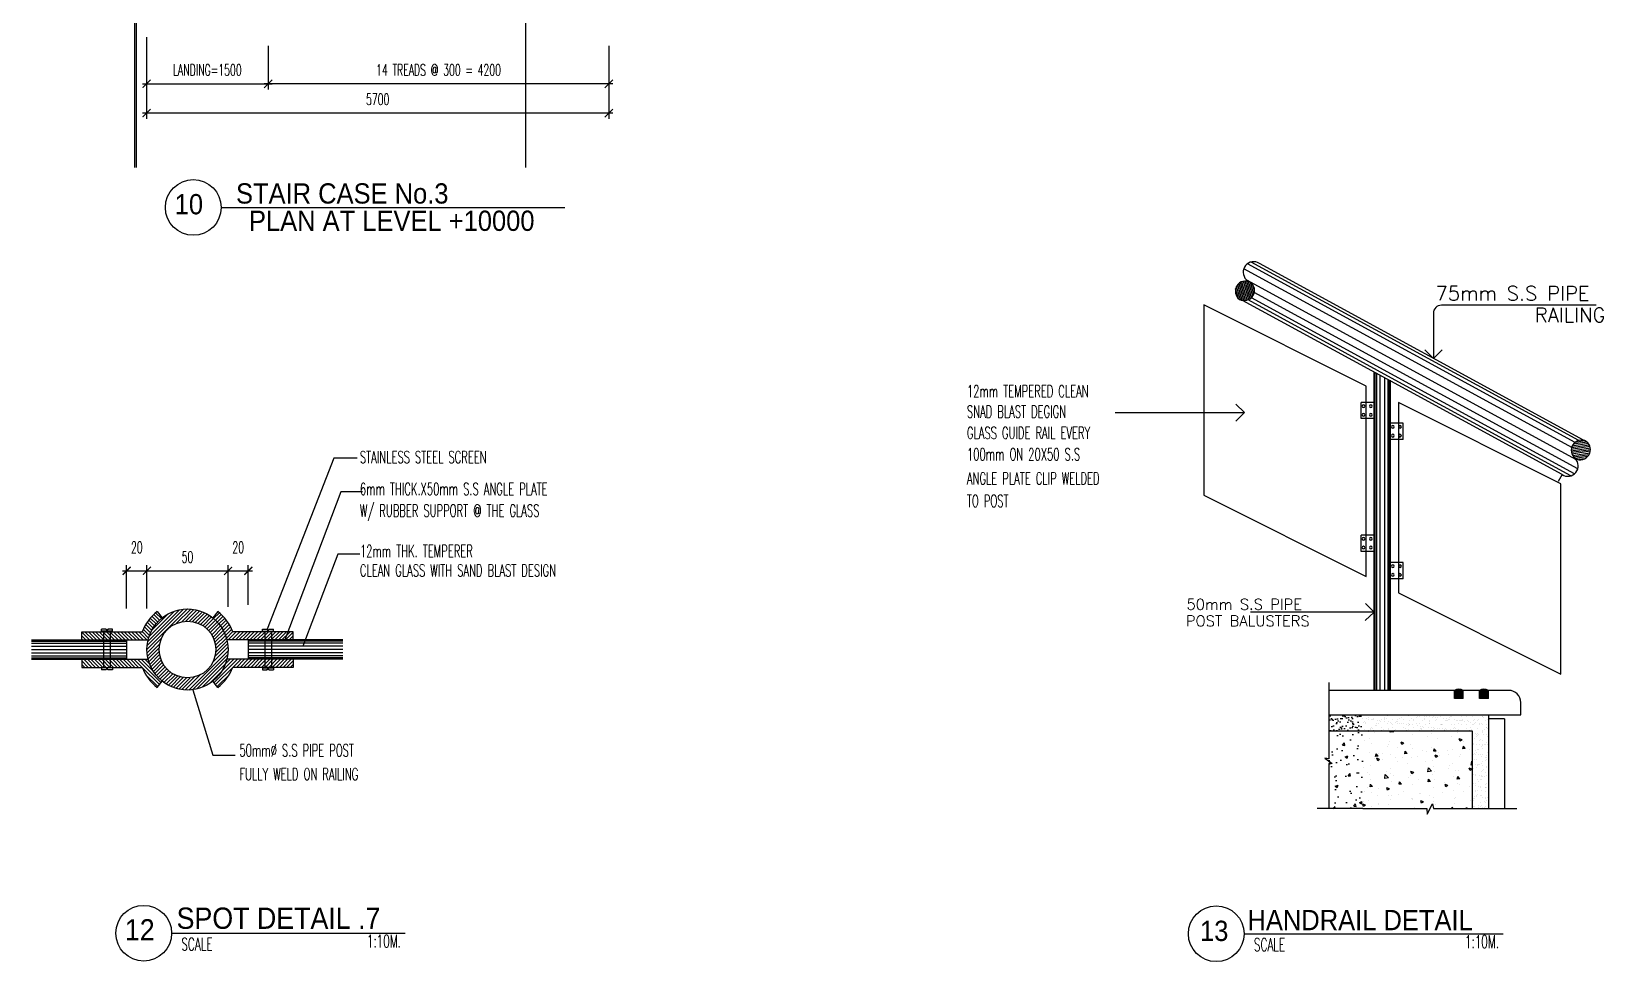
# Model space of a CAD drawing. Extents: x 418021.3 to 418070.1, y 43443.2 to 43479.4.
# Drawn here: x 418048 to 418067.38, y 43443.23 to 43454.71 of the extents above; entities that cross this region are included whole.
import ezdxf
from ezdxf.enums import TextEntityAlignment as Align

# ---------------------------------------------------------------- set-up
doc = ezdxf.new("R2010")
doc.units = 0
doc.header["$MEASUREMENT"] = 0
doc.header["$PDMODE"] = 3
doc.header["$PDSIZE"] = 0.1
doc.linetypes.add('CENTERX2', pattern=[4, 2.5, -0.5, 0.5, -0.5])
doc.layers.get('0').update_dxf_attribs({"linetype": 'CONTINUOUS'})
doc.layers.get('DEFPOINTS').update_dxf_attribs({"linetype": 'CONTINUOUS'})
for name, color, linetype in [('AXES', 11, 'CENTERX2'), ('Axisname', 6, 'CONTINUOUS'), ('DIM', 4, 'CONTINUOUS'), ('DIM-OUT', 4, 'CONTINUOUS'), ('GLASS', 4, 'CONTINUOUS'), ('HAND', 2, 'CONTINUOUS'), ('Hatch', 11, 'CONTINUOUS'), ('IND-ES-TXT', 4, 'CONTINUOUS'), ('POST', 2, 'CONTINUOUS'), ('RC', 3, 'CONTINUOUS'), ('ST-NO', 7, 'CONTINUOUS'), ('STAIR', 2, 'CONTINUOUS'), ('Step', 3, 'CONTINUOUS'), ('STEPS', 7, 'CONTINUOUS'), ('TEXT', 4, 'CONTINUOUS'), ('TXT', 2, 'CONTINUOUS'), ('TXT1', 2, 'CONTINUOUS'), ('TXT2', 6, 'CONTINUOUS'), ('WALL', 6, 'CONTINUOUS')]:
    doc.layers.add(name, color=color, linetype=linetype)
doc.styles.add('ROMANS', font='ROMANS.shx', dxfattribs={"width": 0.6})
doc.styles.add('TTXT', font='swisse.ttf', dxfattribs={"width": 0.6})
doc.dimstyles.new('STANDARD in', dxfattribs={"dimtxt": 0.14, "dimasz": 0.1, "dimexe": 0.07, "dimexo": 0.05, "dimgap": 0.1, "dimtad": 1, "dimdec": 0, "dimlfac": 1000, "dimzin": 0, "dimdsep": 46, "dimtxsty": 'ROMANS', "dimblk": 'ARCHTICK', "dimcen": 0.05, "dimdle": 0.05, "dimclrd": 4, "dimclre": 4, "dimclrt": 2, "dimadec": 0, "dimazin": 0, "dimtfac": 1, "dimtdec": 0, "dimtmove": 2, "dimatfit": 3, "dimfxl": 0, "dimtolj": 1, "dimtzin": 0, "dimarcsym": 0})
pattern_1 = [(45, (418033.015786, 43265.304195), (-0.022097087, 0.022097087), [])]

# ---------------------------------------------------------------- blocks, each defined once
blk = doc.blocks.new('_ARCHTICK')
at = {"color": 0, "linetype": 'ByBlock', "const_width": 0.15}
blk.add_lwpolyline([(-0.5, -0.5), (0.5, 0.5)], dxfattribs=at)
blk = doc.blocks.new('*D85')
at = {"layer": 'DEFPOINTS', "color": 0}
for p in [(418049.422, 43448.054), (418049.172, 43447.54), (418049.422, 43447.54)]:
    blk.add_point(p, dxfattribs=at)
at = {"layer": 'DIM-OUT', "color": 4, "lineweight": -2}
for p, q in [((418049.172, 43447.59), (418049.172, 43448.124)), ((418049.422, 43447.59), (418049.422, 43448.124)), ((418049.122, 43448.054), (418049.472, 43448.054))]:
    blk.add_line(p, q, dxfattribs=at)
at = {"layer": 'DIM-OUT', "color": 4, "lineweight": -2, "xscale": 0.1, "yscale": 0.1, "zscale": 0.1, "rotation": 180}
blk.add_blockref('_ARCHTICK', (418049.172, 43448.054), dxfattribs=at)
at = {"layer": 'DIM-OUT', "color": 4, "lineweight": -2, "xscale": 0.1, "yscale": 0.1, "zscale": 0.1}
blk.add_blockref('_ARCHTICK', (418049.422, 43448.054), dxfattribs=at)
at = {"layer": 'DIM-OUT', "color": 2, "insert": (418049.297, 43448.344), "char_height": 0.14, "attachment_point": 5, "style": 'ROMANS'}
blk.add_mtext('\\A1;20', dxfattribs=at)
blk = doc.blocks.new('*D86')
at = {"layer": 'DEFPOINTS', "color": 0}
for p in [(418050.422, 43448.054), (418049.422, 43447.558), (418050.422, 43447.558)]:
    blk.add_point(p, dxfattribs=at)
at = {"layer": 'DIM-OUT', "color": 4, "lineweight": -2}
for p, q in [((418049.422, 43447.608), (418049.422, 43448.124)), ((418050.422, 43447.608), (418050.422, 43448.124)), ((418049.372, 43448.054), (418050.472, 43448.054))]:
    blk.add_line(p, q, dxfattribs=at)
at = {"layer": 'DIM-OUT', "color": 4, "lineweight": -2, "xscale": 0.1, "yscale": 0.1, "zscale": 0.1, "rotation": 180}
blk.add_blockref('_ARCHTICK', (418049.422, 43448.054), dxfattribs=at)
at = {"layer": 'DIM-OUT', "color": 4, "lineweight": -2, "xscale": 0.1, "yscale": 0.1, "zscale": 0.1}
blk.add_blockref('_ARCHTICK', (418050.422, 43448.054), dxfattribs=at)
at = {"layer": 'DIM-OUT', "color": 2, "insert": (418049.922, 43448.224), "char_height": 0.14, "attachment_point": 5, "style": 'ROMANS'}
blk.add_mtext('\\A1;50', dxfattribs=at)
blk = doc.blocks.new('*D87')
at = {"layer": 'DEFPOINTS', "color": 0}
for p in [(418050.672, 43448.054), (418050.422, 43447.583), (418050.672, 43447.583)]:
    blk.add_point(p, dxfattribs=at)
at = {"layer": 'DIM-OUT', "color": 4, "lineweight": -2}
for p, q in [((418050.422, 43447.633), (418050.422, 43448.124)), ((418050.672, 43447.633), (418050.672, 43448.124)), ((418050.372, 43448.054), (418050.722, 43448.054))]:
    blk.add_line(p, q, dxfattribs=at)
at = {"layer": 'DIM-OUT', "color": 4, "lineweight": -2, "xscale": 0.1, "yscale": 0.1, "zscale": 0.1, "rotation": 180}
blk.add_blockref('_ARCHTICK', (418050.422, 43448.054), dxfattribs=at)
at = {"layer": 'DIM-OUT', "color": 4, "lineweight": -2, "xscale": 0.1, "yscale": 0.1, "zscale": 0.1}
blk.add_blockref('_ARCHTICK', (418050.672, 43448.054), dxfattribs=at)
at = {"layer": 'DIM-OUT', "color": 2, "insert": (418050.547, 43448.344), "char_height": 0.14, "attachment_point": 5, "style": 'ROMANS'}
blk.add_mtext('\\A1;20', dxfattribs=at)
blk = doc.blocks.new('*D154')
at = {"layer": 'DEFPOINTS', "color": 0}
for p in [(418050.917, 43454.581), (418055.117, 43454.581), (418050.917, 43454.064)]:
    blk.add_point(p, dxfattribs=at)
at = {"layer": 'DIM-OUT', "color": 4, "lineweight": -2}
for p, q in [((418050.917, 43454.531), (418050.917, 43453.994)), ((418055.117, 43454.531), (418055.117, 43453.994)), ((418055.167, 43454.064), (418050.867, 43454.064))]:
    blk.add_line(p, q, dxfattribs=at)
at = {"layer": 'DIM-OUT', "color": 4, "lineweight": -2, "xscale": 0.1, "yscale": 0.1, "zscale": 0.1, "rotation": 180}
blk.add_blockref('_ARCHTICK', (418050.917, 43454.064), dxfattribs=at)
at = {"layer": 'DIM-OUT', "color": 4, "lineweight": -2, "xscale": 0.1, "yscale": 0.1, "zscale": 0.1}
blk.add_blockref('_ARCHTICK', (418055.117, 43454.064), dxfattribs=at)
at = {"layer": 'DIM-OUT', "color": 2, "insert": (418053.017, 43454.234), "char_height": 0.14, "attachment_point": 5, "style": 'ROMANS'}
blk.add_mtext('\\A1;14 TREADS @ 300 = 4200', dxfattribs=at)
blk = doc.blocks.new('*D153')
at = {"layer": 'DEFPOINTS', "color": 0}
for p in [(418049.417, 43454.687), (418050.917, 43454.453), (418050.917, 43454.064)]:
    blk.add_point(p, dxfattribs=at)
at = {"layer": 'DIM-OUT', "color": 4, "lineweight": -2}
for p, q in [((418049.417, 43454.637), (418049.417, 43453.994)), ((418050.917, 43454.403), (418050.917, 43453.994)), ((418049.367, 43454.064), (418050.967, 43454.064))]:
    blk.add_line(p, q, dxfattribs=at)
at = {"layer": 'DIM-OUT', "color": 4, "lineweight": -2, "xscale": 0.1, "yscale": 0.1, "zscale": 0.1, "rotation": 180}
blk.add_blockref('_ARCHTICK', (418049.417, 43454.064), dxfattribs=at)
at = {"layer": 'DIM-OUT', "color": 4, "lineweight": -2, "xscale": 0.1, "yscale": 0.1, "zscale": 0.1}
blk.add_blockref('_ARCHTICK', (418050.917, 43454.064), dxfattribs=at)
at = {"layer": 'DIM-OUT', "color": 2, "insert": (418050.167, 43454.234), "char_height": 0.14, "attachment_point": 5, "style": 'ROMANS'}
blk.add_mtext('\\A1;LANDING=1500', dxfattribs=at)
blk = doc.blocks.new('*D152')
at = {"layer": 'DEFPOINTS', "color": 0}
for p in [(418049.417, 43454.507), (418055.117, 43454.507), (418049.417, 43453.702)]:
    blk.add_point(p, dxfattribs=at)
at = {"layer": 'DIM-OUT', "color": 4, "lineweight": -2}
for p, q in [((418049.417, 43454.457), (418049.417, 43453.632)), ((418055.117, 43454.457), (418055.117, 43453.632)), ((418055.167, 43453.702), (418049.367, 43453.702))]:
    blk.add_line(p, q, dxfattribs=at)
at = {"layer": 'DIM-OUT', "color": 4, "lineweight": -2, "xscale": 0.1, "yscale": 0.1, "zscale": 0.1, "rotation": 180}
blk.add_blockref('_ARCHTICK', (418049.417, 43453.702), dxfattribs=at)
at = {"layer": 'DIM-OUT', "color": 4, "lineweight": -2, "xscale": 0.1, "yscale": 0.1, "zscale": 0.1}
blk.add_blockref('_ARCHTICK', (418055.117, 43453.702), dxfattribs=at)
at = {"layer": 'DIM-OUT', "color": 2, "insert": (418052.267, 43453.872), "char_height": 0.14, "attachment_point": 5, "style": 'ROMANS'}
blk.add_mtext('\\A1;5700', dxfattribs=at)
blk = doc.blocks.new('*X177')
at = {"layer": 'DIM', "color": 0}
for p, q in [((159.313, 381.959), (159.37, 382.016)), ((159.313, 381.941), (159.387, 382.015)), ((159.313, 381.977), (159.351, 382.015)), ((159.313, 381.923), (159.401, 382.011)), ((159.313, 381.994), (159.328, 382.009)), ((159.313, 381.906), (159.414, 382.007)), ((159.327, 381.902), (159.423, 381.998)), ((159.345, 381.902), (159.423, 381.98)), ((159.363, 381.902), (159.423, 381.963)), ((159.38, 381.902), (159.423, 381.945)), ((159.398, 381.902), (159.423, 381.927)), ((159.416, 381.902), (159.423, 381.91))]:
    blk.add_line(p, q, dxfattribs=at)
blk = doc.blocks.new('*X176')
at = {"layer": 'DIM', "color": 0}
for p, q in [((159.067, 381.672), (159.067, 381.672)), ((159.07, 381.686), (159.07, 381.686)), ((159.079, 381.678), (159.079, 381.678)), ((159.202, 381.677), (159.202, 381.677)), ((159.273, 381.682), (159.273, 381.682)), ((159.333, 381.679), (159.333, 381.679)), ((159.461, 381.678), (159.461, 381.678)), ((159.473, 381.68), (159.473, 381.68)), ((159.482, 381.672), (159.482, 381.672)), ((159.596, 381.683), (159.596, 381.683)), ((159.63, 381.665), (159.63, 381.665)), ((159.656, 381.668), (159.656, 381.668)), ((159.676, 381.676), (159.676, 381.676)), ((159.696, 381.673), (159.696, 381.673)), ((159.727, 381.685), (159.727, 381.685)), ((159.764, 381.682), (159.764, 381.682)), ((159.79, 381.686), (159.79, 381.686)), ((159.831, 381.691), (159.831, 381.691)), ((159.855, 381.684), (159.855, 381.684)), ((159.876, 381.674), (159.876, 381.674)), ((159.885, 381.666), (159.885, 381.666)), ((159.899, 381.7), (159.899, 381.7)), ((159.99, 381.689), (159.99, 381.689)), ((160.079, 381.67), (160.079, 381.67)), ((160.121, 381.691), (160.121, 381.691)), ((160.248, 381.69), (160.248, 381.69)), ((160.279, 381.668), (160.279, 381.668)), ((160.384, 381.695), (160.384, 381.695)), ((160.482, 381.664), (160.482, 381.664)), ((160.514, 381.697), (160.514, 381.697)), ((159.007, 381.626), (159.007, 381.626)), ((159.01, 381.53), (159.01, 381.53)), ((159.015, 381.648), (159.015, 381.648)), ((159.022, 381.549), (159.022, 381.549)), ((159.023, 381.585), (159.023, 381.585)), ((159.031, 381.54), (159.031, 381.54)), ((159.036, 381.635), (159.036, 381.635)), ((159.055, 381.523), (159.055, 381.523)), ((159.07, 381.576), (159.07, 381.576)), ((159.073, 381.48), (159.073, 381.48)), ((159.075, 381.5), (159.075, 381.5)), ((159.076, 381.51), (159.076, 381.51)), ((159.091, 381.594), (159.091, 381.594)), ((159.112, 381.586), (159.112, 381.586)), ((159.117, 381.597), (159.117, 381.597)), ((159.122, 381.638), (159.122, 381.638)), ((159.137, 381.47), (159.137, 381.47)), ((159.138, 381.628), (159.138, 381.628)), ((159.141, 381.531), (159.141, 381.531)), ((159.158, 381.603), (159.158, 381.603)), ((159.163, 381.474), (159.163, 381.474)), ((159.171, 381.649), (159.171, 381.649)), ((159.172, 381.593), (159.172, 381.593)), ((159.181, 381.584), (159.181, 381.584)), ((159.192, 381.635), (159.192, 381.635)), ((159.205, 381.581), (159.205, 381.581)), ((159.211, 381.523), (159.211, 381.523)), ((159.225, 381.544), (159.225, 381.544)), ((159.226, 381.612), (159.226, 381.612)), ((159.232, 381.51), (159.232, 381.51)), ((159.252, 381.615), (159.252, 381.615)), ((159.265, 381.627), (159.265, 381.627)), ((159.268, 381.587), (159.268, 381.587)), ((159.269, 381.531), (159.269, 381.531)), ((159.292, 381.62), (159.292, 381.62)), ((159.323, 381.636), (159.323, 381.636)), ((159.326, 381.649), (159.326, 381.649)), ((159.332, 381.628), (159.332, 381.628)), ((159.336, 381.582), (159.336, 381.582)), ((159.347, 381.635), (159.347, 381.635)), ((159.36, 381.629), (159.36, 381.629)), ((159.367, 381.524), (159.367, 381.524)), ((159.375, 381.588), (159.375, 381.588)), ((159.386, 381.633), (159.386, 381.633)), ((159.388, 381.51), (159.388, 381.51)), ((159.401, 381.632), (159.401, 381.632)), ((159.404, 381.536), (159.404, 381.536)), ((159.407, 381.506), (159.407, 381.506)), ((159.423, 381.587), (159.423, 381.587)), ((159.425, 381.542), (159.425, 381.542)), ((159.427, 381.638), (159.427, 381.638)), ((159.433, 381.509), (159.433, 381.509)), ((159.434, 381.534), (159.434, 381.534)), ((159.464, 381.582), (159.464, 381.582)), ((159.473, 381.515), (159.473, 381.515)), ((159.482, 381.649), (159.482, 381.649)), ((159.495, 381.647), (159.495, 381.647)), ((159.503, 381.636), (159.503, 381.636)), ((159.521, 381.65), (159.521, 381.65)), ((159.522, 381.524), (159.522, 381.524)), ((159.526, 381.632), (159.526, 381.632)), ((159.531, 381.634), (159.531, 381.634)), ((159.535, 381.537), (159.535, 381.537)), ((159.541, 381.524), (159.541, 381.524)), ((159.543, 381.51), (159.543, 381.51)), ((159.562, 381.656), (159.562, 381.656)), ((159.567, 381.527), (159.567, 381.527)), ((159.575, 381.586), (159.575, 381.586)), ((159.579, 381.587), (159.579, 381.587)), ((159.585, 381.578), (159.585, 381.578)), ((159.599, 381.587), (159.599, 381.587)), ((159.608, 381.532), (159.608, 381.532)), ((159.628, 381.538), (159.628, 381.538)), ((159.638, 381.649), (159.638, 381.649)), ((159.659, 381.636), (159.659, 381.636)), ((159.659, 381.633), (159.659, 381.633)), ((159.662, 381.537), (159.662, 381.537)), ((159.676, 381.541), (159.676, 381.541)), ((159.678, 381.524), (159.678, 381.524)), ((159.699, 381.511), (159.699, 381.511)), ((159.702, 381.545), (159.702, 381.545)), ((159.726, 381.63), (159.726, 381.63)), ((159.73, 381.588), (159.73, 381.588)), ((159.735, 381.622), (159.735, 381.622)), ((159.735, 381.588), (159.735, 381.588)), ((159.742, 381.55), (159.742, 381.55)), ((159.778, 381.582), (159.778, 381.582)), ((159.793, 381.65), (159.793, 381.65)), ((159.794, 381.638), (159.794, 381.638)), ((159.798, 381.541), (159.798, 381.541)), ((159.81, 381.559), (159.81, 381.559)), ((159.814, 381.636), (159.814, 381.636)), ((159.828, 381.536), (159.828, 381.536)), ((159.834, 381.524), (159.834, 381.524)), ((159.836, 381.562), (159.836, 381.562)), ((159.837, 381.528), (159.837, 381.528)), ((159.855, 381.511), (159.855, 381.511)), ((159.858, 381.588), (159.858, 381.588)), ((159.877, 381.568), (159.877, 381.568)), ((159.89, 381.588), (159.89, 381.588)), ((159.925, 381.64), (159.925, 381.64)), ((159.928, 381.543), (159.928, 381.543)), ((159.929, 381.626), (159.929, 381.626)), ((159.945, 381.577), (159.945, 381.577)), ((159.949, 381.65), (159.949, 381.65)), ((159.97, 381.636), (159.97, 381.636)), ((159.971, 381.58), (159.971, 381.58)), ((159.978, 381.58), (159.978, 381.58)), ((159.988, 381.572), (159.988, 381.572)), ((159.989, 381.525), (159.989, 381.525)), ((159.993, 381.593), (159.993, 381.593)), ((160.011, 381.511), (160.011, 381.511)), ((160.012, 381.586), (160.012, 381.586)), ((160.031, 381.532), (160.031, 381.532)), ((160.046, 381.588), (160.046, 381.588)), ((160.053, 381.639), (160.053, 381.639)), ((160.056, 381.543), (160.056, 381.543)), ((160.079, 381.594), (160.079, 381.594)), ((160.105, 381.65), (160.105, 381.65)), ((160.105, 381.598), (160.105, 381.598)), ((160.124, 381.594), (160.124, 381.594)), ((160.126, 381.637), (160.126, 381.637)), ((160.129, 381.624), (160.129, 381.624)), ((160.138, 381.616), (160.138, 381.616)), ((160.145, 381.525), (160.145, 381.525)), ((160.146, 381.603), (160.146, 381.603)), ((160.166, 381.512), (160.166, 381.512)), ((160.181, 381.576), (160.181, 381.576)), ((160.188, 381.644), (160.188, 381.644)), ((160.191, 381.547), (160.191, 381.547)), ((160.202, 381.588), (160.202, 381.588)), ((160.214, 381.612), (160.214, 381.612)), ((160.231, 381.53), (160.231, 381.53)), ((160.24, 381.616), (160.24, 381.616)), ((160.24, 381.522), (160.24, 381.522)), ((160.252, 381.594), (160.252, 381.594)), ((160.26, 381.65), (160.26, 381.65)), ((160.281, 381.621), (160.281, 381.621)), ((160.282, 381.637), (160.282, 381.637)), ((160.288, 381.66), (160.288, 381.66)), ((160.301, 381.525), (160.301, 381.525)), ((160.319, 381.645), (160.319, 381.645)), ((160.322, 381.549), (160.322, 381.549)), ((160.322, 381.512), (160.322, 381.512)), ((160.332, 381.62), (160.332, 381.62)), ((160.349, 381.63), (160.349, 381.63)), ((160.357, 381.589), (160.357, 381.589)), ((160.375, 381.633), (160.375, 381.633)), ((160.382, 381.574), (160.382, 381.574)), ((160.387, 381.599), (160.387, 381.599)), ((160.391, 381.566), (160.391, 381.566)), ((160.395, 381.507), (160.395, 381.507)), ((160.415, 381.639), (160.415, 381.639)), ((160.416, 381.651), (160.416, 381.651)), ((160.421, 381.51), (160.421, 381.51)), ((160.434, 381.526), (160.434, 381.526)), ((160.437, 381.637), (160.437, 381.637)), ((160.447, 381.645), (160.447, 381.645)), ((160.45, 381.548), (160.45, 381.548)), ((160.457, 381.526), (160.457, 381.526)), ((160.461, 381.515), (160.461, 381.515)), ((160.478, 381.512), (160.478, 381.512)), ((160.483, 381.648), (160.483, 381.648)), ((160.509, 381.651), (160.509, 381.651)), ((160.513, 381.589), (160.513, 381.589)), ((160.518, 381.6), (160.518, 381.6)), ((160.521, 381.504), (160.521, 381.504)), ((160.529, 381.524), (160.529, 381.524)), ((160.532, 381.618), (160.532, 381.618)), ((160.541, 381.61), (160.541, 381.61)), ((160.55, 381.656), (160.55, 381.656)), ((159.013, 381.433), (159.013, 381.433)), ((159.016, 381.337), (159.016, 381.337)), ((159.027, 381.363), (159.027, 381.363)), ((159.029, 381.456), (159.029, 381.456)), ((159.037, 381.336), (159.037, 381.336)), ((159.049, 381.329), (159.049, 381.329)), ((159.069, 381.461), (159.069, 381.461)), ((159.075, 381.333), (159.075, 381.333)), ((159.076, 381.383), (159.076, 381.383)), ((159.077, 381.317), (159.077, 381.317)), ((159.08, 381.287), (159.08, 381.287)), ((159.086, 381.308), (159.086, 381.308)), ((159.096, 381.398), (159.096, 381.398)), ((159.116, 381.338), (159.116, 381.338)), ((159.117, 381.384), (159.117, 381.384)), ((159.124, 381.455), (159.124, 381.455)), ((159.134, 381.446), (159.134, 381.446)), ((159.144, 381.435), (159.144, 381.435)), ((159.147, 381.339), (159.147, 381.339)), ((159.152, 381.461), (159.152, 381.461)), ((159.177, 381.406), (159.177, 381.406)), ((159.183, 381.347), (159.183, 381.347)), ((159.193, 381.336), (159.193, 381.336)), ((159.019, 381.241), (159.019, 381.241)), ((159.021, 381.147), (159.021, 381.147)), ((159.022, 381.144), (159.022, 381.144)), ((159.027, 381.197), (159.027, 381.197)), ((159.029, 381.179), (159.029, 381.179)), ((159.038, 381.171), (159.038, 381.171)), ((159.042, 381.134), (159.042, 381.134)), ((159.077, 381.211), (159.077, 381.211)), ((159.081, 381.131), (159.081, 381.131)), ((159.083, 381.191), (159.083, 381.191)), ((159.086, 381.094), (159.086, 381.094)), ((159.095, 381.206), (159.095, 381.206)), ((159.118, 381.085), (159.118, 381.085)), ((159.121, 381.209), (159.121, 381.209)), ((159.129, 381.269), (159.129, 381.269)), ((159.131, 381.085), (159.131, 381.085)), ((159.136, 381.273), (159.136, 381.273)), ((159.141, 381.083), (159.141, 381.083)), ((159.15, 381.242), (159.15, 381.242)), ((159.153, 381.146), (159.153, 381.146)), ((159.157, 381.259), (159.157, 381.259)), ((159.162, 381.215), (159.162, 381.215)), ((159.167, 381.086), (159.167, 381.086)), ((159.176, 381.147), (159.176, 381.147)), ((159.179, 381.223), (159.179, 381.223)), ((159.188, 381.215), (159.188, 381.215)), ((159.197, 381.134), (159.197, 381.134)), ((159.006, 381.065), (159.006, 381.065)), ((159.026, 381.048), (159.026, 381.048)), ((159.029, 380.952), (159.029, 380.952)), ((159.032, 381.068), (159.032, 381.068)), ((159.034, 380.993), (159.034, 380.993)), ((159.053, 380.941), (159.053, 380.941)), ((159.061, 381.022), (159.061, 381.022)), ((159.073, 381.074), (159.073, 381.074)), ((159.079, 380.945), (159.079, 380.945)), ((159.082, 381.008), (159.082, 381.008)), ((159.083, 380.947), (159.083, 380.947)), ((159.089, 380.998), (159.089, 380.998)), ((159.092, 380.902), (159.092, 380.902)), ((159.093, 380.939), (159.093, 380.939)), ((159.101, 380.897), (159.101, 380.897)), ((159.119, 380.95), (159.119, 380.95)), ((159.136, 380.899), (159.136, 380.899)), ((159.14, 381.077), (159.14, 381.077)), ((159.156, 381.05), (159.156, 381.05)), ((159.158, 380.96), (159.158, 380.96)), ((159.16, 380.953), (159.16, 380.953)), ((159.184, 381.037), (159.184, 381.037)), ((159.187, 380.959), (159.187, 380.959)), ((159.007, 380.758), (159.007, 380.758)), ((159.031, 380.809), (159.031, 380.809)), ((159.032, 380.855), (159.032, 380.855)), ((159.035, 380.759), (159.035, 380.759)), ((159.036, 380.81), (159.036, 380.81)), ((159.043, 380.835), (159.043, 380.835)), ((159.045, 380.801), (159.045, 380.801)), ((159.083, 380.709), (159.083, 380.709)), ((159.088, 380.761), (159.088, 380.761)), ((159.095, 380.805), (159.095, 380.805)), ((159.098, 380.709), (159.098, 380.709)), ((159.099, 380.818), (159.099, 380.818)), ((159.122, 380.883), (159.122, 380.883)), ((159.125, 380.821), (159.125, 380.821)), ((159.138, 380.716), (159.138, 380.716)), ((159.142, 380.772), (159.142, 380.772)), ((159.145, 380.695), (159.145, 380.695)), ((159.147, 380.707), (159.147, 380.707)), ((159.163, 380.857), (159.163, 380.857)), ((159.163, 380.758), (159.163, 380.758)), ((159.165, 380.827), (159.165, 380.827)), ((159.166, 380.761), (159.166, 380.761)), ((159.171, 380.698), (159.171, 380.698)), ((159.186, 380.854), (159.186, 380.854)), ((159.195, 380.845), (159.195, 380.845)), ((159.198, 380.835), (159.198, 380.835)), ((159.01, 380.677), (159.01, 380.677)), ((159.026, 380.646), (159.026, 380.646)), ((159.036, 380.68), (159.036, 380.68)), ((159.038, 380.663), (159.038, 380.663)), ((159.04, 380.624), (159.04, 380.624)), ((159.041, 380.566), (159.041, 380.566)), ((159.048, 380.633), (159.048, 380.633)), ((159.056, 380.554), (159.056, 380.554)), ((159.077, 380.686), (159.077, 380.686)), ((159.082, 380.557), (159.082, 380.557)), ((159.09, 380.578), (159.09, 380.578)), ((159.099, 380.57), (159.099, 380.57)), ((159.102, 380.613), (159.102, 380.613)), ((159.123, 380.584), (159.123, 380.584)), ((159.123, 380.562), (159.123, 380.562)), ((159.169, 380.664), (159.169, 380.664)), ((159.172, 380.568), (159.172, 380.568)), ((159.182, 380.646), (159.182, 380.646)), ((159.191, 380.667), (159.191, 380.667)), ((159.191, 380.571), (159.191, 380.571))]:
    blk.add_line(p, q, dxfattribs=at)
blk = doc.blocks.new('*X175')
at = {"layer": 'DIM', "color": 0}
for p, q in [((159.382, 381.482), (159.382, 381.482)), ((159.708, 381.469), (159.708, 381.469)), ((160.136, 381.496), (160.136, 381.496)), ((160.171, 381.492), (160.181, 381.502)), ((160.171, 381.492), (160.215, 381.485)), ((160.215, 381.485), (160.213, 381.502)), ((160.259, 381.497), (160.259, 381.497)), ((160.403, 381.485), (160.403, 381.485)), ((160.481, 381.502), (160.49, 381.496)), ((160.49, 381.496), (160.492, 381.502)), ((159.238, 381.274), (159.238, 381.274)), ((159.288, 381.285), (159.312, 381.314)), ((159.288, 381.285), (159.318, 381.282)), ((159.318, 381.282), (159.312, 381.314)), ((159.313, 381.372), (159.313, 381.372)), ((159.327, 381.392), (159.362, 381.405)), ((159.327, 381.392), (159.351, 381.375)), ((159.351, 381.375), (159.362, 381.405)), ((159.455, 381.437), (159.455, 381.437)), ((159.629, 381.414), (159.629, 381.414)), ((159.647, 381.254), (159.671, 381.282)), ((159.676, 381.251), (159.671, 381.282)), ((159.702, 381.302), (159.702, 381.302)), ((159.754, 381.43), (159.754, 381.43)), ((159.944, 381.455), (159.944, 381.455)), ((159.945, 381.284), (159.945, 381.284)), ((159.962, 381.34), (159.962, 381.34)), ((160.045, 381.352), (160.08, 381.365)), ((160.045, 381.352), (160.07, 381.335)), ((160.07, 381.335), (160.08, 381.365)), ((160.128, 381.3), (160.128, 381.3)), ((160.218, 381.375), (160.218, 381.375)), ((160.236, 381.334), (160.236, 381.334)), ((160.253, 381.316), (160.253, 381.316)), ((160.442, 381.341), (160.442, 381.341)), ((160.471, 381.407), (160.471, 381.407)), ((160.528, 381.384), (160.528, 381.384)), ((159.203, 381.122), (159.209, 381.128)), ((159.203, 381.083), (159.215, 381.081)), ((159.214, 381.081), (159.209, 381.128)), ((159.343, 381.207), (159.343, 381.207)), ((159.362, 381.183), (159.362, 381.183)), ((159.443, 381.104), (159.443, 381.104)), ((159.449, 381.27), (159.449, 381.27)), ((159.498, 381.217), (159.498, 381.217)), ((159.505, 381.263), (159.505, 381.263)), ((159.61, 381.196), (159.61, 381.196)), ((159.623, 381.233), (159.623, 381.233)), ((159.625, 381.19), (159.66, 381.204)), ((159.625, 381.19), (159.65, 381.174)), ((159.647, 381.254), (159.676, 381.251)), ((159.65, 381.174), (159.66, 381.204)), ((159.653, 381.233), (159.653, 381.233)), ((159.696, 381.136), (159.696, 381.136)), ((159.771, 381.252), (159.771, 381.252)), ((159.773, 381.124), (159.773, 381.124)), ((159.812, 381.258), (159.812, 381.258)), ((159.877, 381.184), (159.877, 381.184)), ((159.956, 381.173), (159.956, 381.173)), ((159.996, 381.102), (159.996, 381.102)), ((160.005, 381.222), (160.029, 381.251)), ((160.005, 381.222), (160.035, 381.22)), ((160.035, 381.22), (160.029, 381.251)), ((160.038, 381.24), (160.038, 381.24)), ((160.065, 381.174), (160.065, 381.174)), ((160.121, 381.119), (160.121, 381.119)), ((160.144, 381.173), (160.144, 381.173)), ((160.212, 381.208), (160.212, 381.208)), ((160.305, 381.229), (160.305, 381.229)), ((160.311, 381.144), (160.311, 381.144)), ((160.344, 381.15), (160.379, 381.164)), ((160.344, 381.15), (160.368, 381.134)), ((160.356, 381.224), (160.356, 381.224)), ((160.364, 381.191), (160.388, 381.22)), ((160.364, 381.191), (160.394, 381.188)), ((160.368, 381.134), (160.379, 381.164)), ((160.394, 381.188), (160.388, 381.22)), ((160.411, 381.162), (160.411, 381.162)), ((160.465, 381.24), (160.465, 381.24)), ((159.205, 381.029), (159.24, 381.043)), ((159.205, 381.029), (159.23, 381.012)), ((159.23, 381.012), (159.24, 381.043)), ((159.357, 380.909), (159.381, 380.938)), ((159.357, 380.909), (159.387, 380.906)), ((159.366, 381.019), (159.366, 381.019)), ((159.387, 380.906), (159.381, 380.938)), ((159.405, 381.009), (159.405, 381.009)), ((159.437, 380.937), (159.437, 380.937)), ((159.481, 381.074), (159.481, 381.074)), ((159.491, 381.036), (159.491, 381.036)), ((159.672, 380.998), (159.672, 380.998)), ((159.672, 380.899), (159.672, 380.899)), ((159.681, 381.061), (159.681, 381.061)), ((159.69, 380.969), (159.69, 380.969)), ((159.704, 381.005), (159.743, 381.046)), ((159.704, 381.005), (159.748, 380.998)), ((159.716, 380.878), (159.74, 380.906)), ((159.746, 380.875), (159.74, 380.906)), ((159.748, 380.998), (159.743, 381.046)), ((159.865, 380.905), (159.865, 380.905)), ((159.923, 380.989), (159.958, 381.002)), ((159.923, 380.989), (159.948, 380.972)), ((159.939, 380.986), (159.939, 380.986)), ((159.948, 380.972), (159.958, 381.003)), ((159.949, 381.007), (159.949, 381.007)), ((159.964, 380.949), (159.964, 380.949)), ((159.99, 380.922), (159.99, 380.922)), ((160.179, 380.947), (160.179, 380.947)), ((160.206, 381.042), (160.206, 381.042)), ((160.206, 380.975), (160.206, 380.975)), ((160.237, 380.922), (160.276, 380.963)), ((160.237, 380.922), (160.282, 380.915)), ((160.255, 380.999), (160.255, 380.999)), ((160.282, 380.915), (160.276, 380.963)), ((160.453, 380.908), (160.453, 380.908)), ((160.459, 381.074), (160.459, 381.074)), ((160.473, 380.964), (160.473, 380.964)), ((160.495, 380.988), (160.495, 380.988)), ((160.547, 381.049), (160.547, 381.049)), ((159.234, 380.822), (159.234, 380.822)), ((159.308, 380.753), (159.308, 380.753)), ((159.36, 380.839), (159.36, 380.839)), ((159.381, 380.849), (159.381, 380.849)), ((159.431, 380.771), (159.431, 380.771)), ((159.503, 380.828), (159.538, 380.841)), ((159.503, 380.828), (159.528, 380.811)), ((159.528, 380.811), (159.538, 380.841)), ((159.549, 380.864), (159.549, 380.864)), ((159.575, 380.742), (159.575, 380.742)), ((159.684, 380.803), (159.684, 380.803)), ((159.716, 380.878), (159.746, 380.875)), ((159.733, 380.708), (159.733, 380.708)), ((159.842, 380.731), (159.842, 380.731)), ((159.858, 380.724), (159.858, 380.724)), ((159.943, 380.84), (159.943, 380.84)), ((160.048, 380.749), (160.048, 380.749)), ((160.075, 380.846), (160.099, 380.875)), ((160.075, 380.846), (160.104, 380.844)), ((160.104, 380.844), (160.099, 380.875)), ((160.108, 380.719), (160.108, 380.719)), ((160.194, 380.709), (160.194, 380.709)), ((160.2, 380.875), (160.2, 380.875)), ((160.222, 380.788), (160.257, 380.801)), ((160.222, 380.788), (160.247, 380.771)), ((160.235, 380.7), (160.235, 380.7)), ((160.247, 380.771), (160.257, 380.801)), ((160.364, 380.791), (160.364, 380.791)), ((160.375, 380.708), (160.375, 380.708)), ((160.433, 380.815), (160.457, 380.843)), ((160.433, 380.815), (160.463, 380.812)), ((160.447, 380.741), (160.447, 380.741)), ((160.463, 380.812), (160.457, 380.844)), ((160.489, 380.807), (160.489, 380.807)), ((160.526, 380.75), (160.526, 380.75)), ((159.228, 380.641), (159.228, 380.641)), ((159.261, 380.544), (159.275, 380.558)), ((159.277, 380.544), (159.275, 380.559)), ((159.36, 380.55), (159.36, 380.55)), ((159.413, 380.686), (159.413, 380.686)), ((159.417, 380.666), (159.417, 380.666)), ((159.425, 380.604), (159.425, 380.604)), ((159.436, 380.544), (159.451, 380.562)), ((159.454, 380.544), (159.451, 380.562)), ((159.652, 380.6), (159.652, 380.6)), ((159.678, 380.636), (159.678, 380.636)), ((159.68, 380.675), (159.68, 380.675)), ((159.727, 380.527), (159.727, 380.527)), ((159.802, 380.626), (159.837, 380.64)), ((159.802, 380.626), (159.827, 380.61)), ((159.827, 380.61), (159.837, 380.64)), ((159.916, 380.552), (159.916, 380.552)), ((159.937, 380.674), (159.937, 380.674)), ((159.943, 380.65), (159.943, 380.65)), ((159.947, 380.664), (159.947, 380.664)), ((160.214, 380.652), (160.214, 380.652)), ((160.232, 380.594), (160.232, 380.594)), ((160.355, 380.591), (160.355, 380.591)), ((160.357, 380.61), (160.357, 380.61)), ((160.44, 380.575), (160.44, 380.575)), ((160.481, 380.641), (160.481, 380.641)), ((160.52, 380.586), (160.553, 380.599)), ((160.52, 380.586), (160.545, 380.57)), ((160.545, 380.57), (160.553, 380.593)), ((160.547, 380.635), (160.547, 380.635))]:
    blk.add_line(p, q, dxfattribs=at)
blk = doc.blocks.new('*X179')
at = {"color": 0}
for p, q in [((4.576, 1.924), (4.672, 2.02)), ((4.578, 1.948), (4.646, 2.016)), ((4.579, 1.906), (4.692, 2.018)), ((4.586, 1.89), (4.709, 2.013)), ((4.594, 1.876), (4.724, 2.006)), ((4.604, 1.864), (4.737, 1.997)), ((4.616, 1.854), (4.748, 1.986)), ((4.63, 1.846), (4.758, 1.973)), ((4.646, 1.84), (4.765, 1.959)), ((4.665, 1.836), (4.77, 1.942)), ((4.687, 1.837), (4.771, 1.92)), ((4.72, 1.847), (4.762, 1.889))]:
    blk.add_line(p, q, dxfattribs=at)
blk = doc.blocks.new('*X178')
at = {"layer": 'DIM', "color": 0}
for p, q in [((159.003, 381.967), (159.052, 382.016)), ((159.003, 381.949), (159.069, 382.015)), ((159.003, 381.932), (159.084, 382.013)), ((159.003, 381.985), (159.031, 382.013)), ((159.003, 381.914), (159.098, 382.009)), ((159.009, 381.902), (159.11, 382.004)), ((159.027, 381.902), (159.113, 381.989)), ((159.044, 381.902), (159.113, 381.971)), ((159.062, 381.902), (159.113, 381.953)), ((159.08, 381.902), (159.113, 381.936)), ((159.097, 381.902), (159.113, 381.918))]:
    blk.add_line(p, q, dxfattribs=at)
blk = doc.blocks.new('A$C427214A3')
at = {"layer": 'GLASS', "ltscale": 0.2}
for p, q in [((0, 1000), (800, 1000)), ((0, 0), (0, 1000)), ((800, 0), (800, 1000)), ((0, 0), (800, 0))]:
    blk.add_line(p, q, dxfattribs=at)
for centre in [(202, 770), (202, 230), (650, 770), (650, 230)]:
    blk.add_circle(centre, 82.4, dxfattribs=at)

msp = doc.modelspace()

# ---------------------------------------------------------------- hatches: boundary and pattern name
at = {"layer": 'DIM', "linetype": 'Continuous'}
h = msp.add_hatch(dxfattribs=at)
h.set_pattern_fill('AR-SAND', color=256, scale=0.05, style=0)
h.set_pattern_definition([(37.5, (418422.264725, 44167.205336), (-0.003149668, 0.0963411885), [0, -0.076, 0, -0.085, 0, -0.08125]), (7.5, (418422.26473, 44167.20534), (0.088488835, 0.141107303), [0, -0.041, 0, -0.0685, 0, -0.02625]), (327.5, (418422.203225, 44167.20534), (0.155707093, 0.000282953), [0, -0.025, 0, -0.09, 0, -0.1175]), (317.5, (418422.20323, 44167.20534), (0.15030633, 0.043883778), [0, -0.0125, 0, -0.059, 0, -0.0675])])
h.paths.add_polyline_path([(418064.412, 43446.2787), (418063.9947, 43446.2787), (418063.9947, 43446.0787), (418064.412, 43446.0787)])
h = msp.add_hatch(dxfattribs=at)
h.set_pattern_fill('AR-CONC', color=11, scale=0.05, style=0)
h.set_pattern_definition([(50, (418422.26473, 44167.20534), (0.35863009, -0.03137607), [0.0375, -0.4125]), (355, (418422.26473, 44167.20534), (-0.06937567, 0.37609607), [0.03, -0.33]), (100.4514, (418422.2946, 44167.20272), (0.28925469, 0.34471977), [0.0318701, -0.35057106]), (46.1842, (418422.26473, 44167.30534), (0.53362052, -0.0827595), [0.05625, -0.61875]), (96.6356, (418422.3092, 44167.29844), (0.46733135, 0.48705894), [0.04780514, -0.5258565]), (351.1842, (418422.2647, 44167.30534), (0.46733097, 0.4870593), [0.045, -0.495]), (21, (418422.31473, 44167.28034), (0.29845353, -0.20130945), [0.0375, -0.4125]), (326, (418422.31473, 44167.28034), (0.12165767, 0.36257502), [0.03, -0.33]), (71.4514, (418422.3396, 44167.26356), (0.42011131, 0.16126525), [0.0318701, -0.35057106]), (37.5, (418422.26473, 44167.20534), (0.006079928, 0.166446927), [0, -0.326, 0, -0.335, 0, -0.33125]), (7.5, (418422.26473, 44167.20534), (0.13153477, 0.197205856), [0, -0.191, 0, -0.3185, 0, -0.12625]), (327.5, (418422.15323, 44167.20534), (0.266911218, -0.011277436), [0, -0.125, 0, -0.39, 0, -0.5175]), (317.5, (418422.10323, 44167.20534), (0.291593085, 0.05005249), [0, -0.1625, 0, -0.259, 0, -0.3675])])
h.paths.add_polyline_path([(418064.412, 43446.0787), (418063.9947, 43446.0787), (418063.9947, 43445.7361), (418063.9455, 43445.7405), (418064.0335, 43445.6773), (418063.9947, 43445.6758), (418063.9947, 43445.1204), (418064.412, 43445.1204)])
at = {"layer": 'Hatch', "ltscale": 0.2}
h = msp.add_hatch(dxfattribs=at)
h.set_pattern_fill('ANSI31', color=11, scale=0.25, style=0)
h.set_pattern_definition([(135, (418066.82825, 43265.304195), (0.022097087, 0.022097087), [])])
h.paths.add_polyline_path([(418048.9697, 43447.3032), (418049.3638, 43447.3032, -0.130868), (418049.5471, 43447.5517), (418049.6096, 43447.4736, 0.1648627), (418049.4366, 43447.2032), (418048.9697, 43447.2032)])
h.paths.add_polyline_path([(418048.6844, 43447.3032), (418048.8858, 43447.3032), (418048.8858, 43447.2032), (418048.7222, 43447.2032)])
h.paths.add_polyline_path([(418048.8858, 43447.3032), (418048.9697, 43447.3032), (418048.9697, 43447.2032), (418048.8858, 43447.2032)])
h.paths.add_polyline_path([(418048.6186, 43447.3032), (418048.6844, 43447.3032), (418048.7222, 43447.2032), (418048.6186, 43447.2032)])
h.paths.add_polyline_path([(418048.6186, 43446.9632), (418048.8858, 43446.9632), (418048.8858, 43446.8632), (418048.6186, 43446.8632)])
h.paths.add_polyline_path([(418048.8858, 43446.9632), (418048.9697, 43446.9632), (418048.9697, 43446.8632), (418048.8858, 43446.8632)])
h.paths.add_polyline_path([(418048.9697, 43446.9632), (418049.4366, 43446.9632, 0.1648627), (418049.6096, 43446.6928), (418049.5471, 43446.6148, -0.130868), (418049.3638, 43446.8632), (418048.9697, 43446.8632)])
h = msp.add_hatch(dxfattribs=at)
h.set_pattern_fill('ANSI31', color=11, scale=0.25, style=0)
h.set_pattern_definition(pattern_1)
h.paths.add_polyline_path([(418049.422, 43447.0832, 1), (418050.422, 43447.0832, 1)])
h.paths.add_polyline_path([(418050.272, 43447.0832, -1), (418049.572, 43447.0832, -1)], flags=16)
h = msp.add_hatch(dxfattribs=at)
h.set_pattern_fill('ANSI31', color=11, scale=0.25, style=0)
h.set_pattern_definition(pattern_1)
h.paths.add_polyline_path([(418050.4802, 43447.3032, 0.130868), (418050.2969, 43447.5517), (418050.2344, 43447.4736, -0.1648627), (418050.4074, 43447.2032), (418050.8743, 43447.2032), (418050.8743, 43447.3032)])
h.paths.add_polyline_path([(418050.9582, 43447.3032), (418050.9582, 43447.2032), (418051.1219, 43447.2032), (418051.1597, 43447.3032)])
h.paths.add_polyline_path([(418050.9582, 43447.2032), (418050.9582, 43447.3032), (418050.8743, 43447.3032), (418050.8743, 43447.2032)])
h.paths.add_polyline_path([(418051.2255, 43447.2032), (418051.2255, 43447.3032), (418051.1597, 43447.3032), (418051.1219, 43447.2032)])
h.paths.add_polyline_path([(418051.2255, 43446.8632), (418051.2255, 43446.9632), (418050.9582, 43446.9632), (418050.9582, 43446.8632)])
h.paths.add_polyline_path([(418050.8743, 43446.8632), (418050.9582, 43446.8632), (418050.9582, 43446.9632), (418050.8743, 43446.9632)])
h.paths.add_polyline_path([(418050.4074, 43446.9632, -0.1648627), (418050.2344, 43446.6928), (418050.2969, 43446.6148, 0.130868), (418050.4802, 43446.8632), (418050.8743, 43446.8632), (418050.8743, 43446.9632)])

# ---------------------------------------------------------------- linework, layer by layer
at = {"layer": 'AXES'}
for p, q in [((418054.0924, 43453.0307), (418054.0924, 43460.504)), ((418049.2724, 43453.0307), (418049.2724, 43460.154)), ((418049.2924, 43453.0307), (418049.2924, 43460.154))]:
    msp.add_line(p, q, dxfattribs=at)
at = {"layer": 'Axisname'}
msp.add_line((418050.3373, 43452.5378), (418054.5725, 43452.5378), dxfattribs=at)
at = {"layer": 'DIM-OUT'}
for p, q in [((418064.5526, 43446.5787), (418064.5526, 43450.5056)), ((418064.7526, 43446.5787), (418064.7526, 43450.4053))]:
    msp.add_line(p, q, dxfattribs=at)
for points in [[(418062.4526, 43448.9859), (418064.4526, 43447.9826), (418064.4526, 43450.332), (418062.4526, 43451.3353)], [(418064.8526, 43447.7819), (418066.8526, 43446.7786), (418066.8526, 43449.128), (418064.8526, 43450.1314)]]:
    msp.add_lwpolyline(points, close=True, dxfattribs=at)
at = {"layer": 'IND-ES-TXT'}
for p, q in [((418065.2829, 43451.231), (418065.2829, 43450.6763)), ((418067.2891, 43451.331), (418065.3829, 43451.331)), ((418061.3583, 43450.0056), (418062.9545, 43450.0056))]:
    msp.add_line(p, q, dxfattribs=at)
at = {"layer": 'IND-ES-TXT', "ltscale": 0.2}
for p, q in [((418051.7268, 43449.4454), (418050.9043, 43447.3347)), ((418052.0153, 43449.4454), (418051.7268, 43449.4454)), ((418051.8123, 43449.029), (418051.1219, 43447.2032)), ((418052.0795, 43449.029), (418051.8123, 43449.029)), ((418051.7747, 43448.2602), (418051.3455, 43447.1253)), ((418052.0474, 43448.2602), (418051.7747, 43448.2602))]:
    msp.add_line(p, q, dxfattribs=at)
at = {"layer": 'IND-ES-TXT'}
msp.add_arc((418065.3829, 43451.231), 0.1, 90, 180, dxfattribs=at)
at = {"layer": 'POST', "ltscale": 0.2}
for p, q in [((418049.5471, 43447.5517), (418049.6096, 43447.4736)), ((418050.2969, 43447.5517), (418050.2344, 43447.4736)), ((418048.6186, 43447.3032), (418049.3638, 43447.3032)), ((418048.6186, 43447.2032), (418048.6186, 43447.3032)), ((418048.8603, 43447.3094), (418048.8603, 43447.3347)), ((418048.9197, 43447.3347), (418048.8603, 43447.3347)), ((418048.9991, 43447.3094), (418048.8603, 43447.3094)), ((418048.8858, 43447.3094), (418048.8858, 43446.8571)), ((418048.9197, 43447.3347), (418048.9197, 43447.3247)), ((418048.9397, 43447.3247), (418048.9197, 43447.3247)), ((418048.9991, 43447.3347), (418048.9397, 43447.3347)), ((418048.9397, 43447.3347), (418048.9397, 43447.3247)), ((418048.9697, 43447.3094), (418048.9697, 43446.8571)), ((418048.9991, 43447.3094), (418048.9991, 43447.3347)), ((418051.2255, 43447.3032), (418050.4802, 43447.3032)), ((418050.8449, 43447.3347), (418050.9043, 43447.3347)), ((418050.8449, 43447.3094), (418050.8449, 43447.3347)), ((418050.8449, 43447.3094), (418050.9837, 43447.3094)), ((418050.8743, 43447.3094), (418050.8743, 43446.8571)), ((418050.9043, 43447.3347), (418050.9043, 43447.3247)), ((418050.9043, 43447.3247), (418050.9243, 43447.3247)), ((418050.9243, 43447.3347), (418050.9243, 43447.3247)), ((418050.9243, 43447.3347), (418050.9837, 43447.3347)), ((418050.9582, 43447.3094), (418050.9582, 43446.8571)), ((418050.9837, 43447.3094), (418050.9837, 43447.3347)), ((418051.2255, 43447.2032), (418051.2255, 43447.3032)), ((418047.9979, 43447.2032), (418049.4366, 43447.2032)), ((418049.172, 43447.2032), (418049.172, 43446.9632)), ((418051.8363, 43447.2032), (418050.4074, 43447.2032)), ((418050.672, 43447.2032), (418050.672, 43446.9632)), ((418047.9979, 43446.9632), (418049.4366, 43446.9632)), ((418048.6186, 43446.9632), (418048.6186, 43446.8632)), ((418051.8363, 43446.9632), (418050.4074, 43446.9632)), ((418051.2255, 43446.9632), (418051.2255, 43446.8632)), ((418048.6186, 43446.8632), (418049.3638, 43446.8632)), ((418048.9991, 43446.8571), (418048.8603, 43446.8571)), ((418048.8603, 43446.8571), (418048.8603, 43446.8318)), ((418048.9197, 43446.8318), (418048.8603, 43446.8318)), ((418048.9197, 43446.8318), (418048.9197, 43446.8418)), ((418048.9397, 43446.8418), (418048.9197, 43446.8418)), ((418048.9397, 43446.8318), (418048.9397, 43446.8418)), ((418048.9991, 43446.8318), (418048.9397, 43446.8318)), ((418048.9991, 43446.8571), (418048.9991, 43446.8318)), ((418051.2255, 43446.8632), (418050.4802, 43446.8632)), ((418050.8449, 43446.8571), (418050.9837, 43446.8571)), ((418050.8449, 43446.8571), (418050.8449, 43446.8318)), ((418050.8449, 43446.8318), (418050.9043, 43446.8318)), ((418050.9043, 43446.8318), (418050.9043, 43446.8418)), ((418050.9043, 43446.8418), (418050.9243, 43446.8418)), ((418050.9243, 43446.8318), (418050.9243, 43446.8418)), ((418050.9243, 43446.8318), (418050.9837, 43446.8318)), ((418050.9837, 43446.8571), (418050.9837, 43446.8318)), ((418049.5471, 43446.6148), (418049.6096, 43446.6928)), ((418050.2969, 43446.6148), (418050.2344, 43446.6928))]:
    msp.add_line(p, q, dxfattribs=at)
at = {"layer": 'POST', "color": 11, "ltscale": 0.2}
for p, q in [((418047.9979, 43447.1849), (418049.172, 43447.1849)), ((418047.9979, 43447.1621), (418049.172, 43447.1621)), ((418047.9979, 43447.1253), (418049.172, 43447.1253)), ((418051.8363, 43447.1849), (418050.672, 43447.1849)), ((418051.8363, 43447.1621), (418050.672, 43447.1621)), ((418051.8363, 43447.1253), (418050.672, 43447.1253)), ((418047.9979, 43447.0832), (418049.172, 43447.0832)), ((418047.9979, 43447.0412), (418049.172, 43447.0412)), ((418047.9979, 43447.0044), (418049.172, 43447.0044)), ((418047.9979, 43446.9816), (418049.172, 43446.9816)), ((418051.8363, 43447.0832), (418050.672, 43447.0832)), ((418051.8363, 43447.0412), (418050.672, 43447.0412)), ((418051.8363, 43447.0044), (418050.672, 43447.0044)), ((418051.8363, 43446.9816), (418050.672, 43446.9816))]:
    msp.add_line(p, q, dxfattribs=at)
at = {"layer": 'POST', "ltscale": 0.2}
for radius in [0.5, 0.35]:
    msp.add_circle((418049.922, 43447.0832), radius, dxfattribs=at)
for start, end in [(128.66655, 158.48981), (21.51019, 51.33345), (201.51019, 231.33345), (308.66655, 338.48981)]:
    msp.add_arc((418049.922, 43447.0832), 0.6, start, end, dxfattribs=at)
at = {"layer": 'RC', "color": 2}
for p, q in [((418067.1778, 43449.6432), (418063.138, 43451.8467)), ((418064.9934, 43450.2652), (418062.9308, 43451.3902)), ((418066.8695, 43449.2418), (418064.9934, 43450.2652)), ((418066.8695, 43449.2418), (418066.8232, 43449.1569)), ((418066.3616, 43446.2787), (418066.3616, 43446.4287)), ((418065.9616, 43446.2787), (418065.9616, 43445.1204)), ((418066.1616, 43446.2287), (418065.9616, 43446.2287)), ((418066.1616, 43446.2287), (418066.1616, 43445.1204))]:
    msp.add_line(p, q, dxfattribs=at)
for points in [[(418065.5416, 43446.5787), (418063.9947, 43446.5787)], [(418065.8516, 43446.5787), (418065.6516, 43446.5787)], [(418066.2116, 43446.5787), (418065.9616, 43446.5787)], [(418063.9947, 43446.2787), (418066.3616, 43446.2787)]]:
    msp.add_lwpolyline(points, dxfattribs=at)
for centre, radius, start, end in [((418063.0674, 43451.7385), 0.1292, 56.88292, 224.26178), ((418062.9674, 43451.5043), 0.1257, 61.97612, 233.10772), ((418062.9524, 43451.5139), 0.1256, 241.26832, 53.81552), ((418067.1085, 43449.5405), 0.1257, 61.73076, 232.86236), ((418067.0935, 43449.5501), 0.1256, 241.02296, 53.57016), ((418066.9401, 43449.3501), 0.1292, 236.88292, 44.26178), ((418066.2116, 43446.4287), 0.15, 0, 90)]:
    msp.add_arc(centre, radius, start, end, dxfattribs=at)
at = {"layer": 'STAIR', "color": 6, "ltscale": 0.2}
for q in [(418064.4424, 43447.4408), (418064.4479, 43447.6528)]:
    msp.add_line((418064.5512, 43447.5441), q, dxfattribs=at)
at = {"layer": 'Step', "color": 11}
for p, q in [((418064.5634, 43446.5787), (418064.5634, 43450.5002)), ((418064.5846, 43446.5787), (418064.5846, 43450.4895)), ((418064.6271, 43446.5787), (418064.6271, 43450.4682)), ((418064.6838, 43446.5787), (418064.6838, 43450.4398)), ((418064.7238, 43446.5787), (418064.7238, 43450.4197)), ((418064.7436, 43446.5787), (418064.7436, 43450.41))]:
    msp.add_line(p, q, dxfattribs=at)
at = {"layer": 'STEPS'}
for p, q in [((418066.997, 43449.5705), (418062.9452, 43451.7806)), ((418067.0297, 43449.6383), (418062.9899, 43451.8419)), ((418067.0762, 43449.6619), (418063.0383, 43451.8644)), ((418062.9839, 43451.6398), (418062.9749, 43451.6482)), ((418067.046, 43449.4241), (418062.9839, 43451.6398)), ((418064.9934, 43450.3089), (418062.9983, 43451.3971)), ((418064.9934, 43450.3578), (418063.0395, 43451.4235)), ((418067.0642, 43449.3139), (418063.0755, 43451.4896)), ((418067.0229, 43449.2508), (418064.9934, 43450.3578)), ((418066.9778, 43449.2265), (418064.9934, 43450.3089)), ((418065.5416, 43446.4787), (418065.5416, 43446.5787)), ((418065.6516, 43446.4787), (418065.6516, 43446.5787)), ((418065.8516, 43446.4787), (418065.8516, 43446.5787)), ((418065.9616, 43446.4787), (418065.9616, 43446.5787)), ((418065.6516, 43446.4787), (418065.5416, 43446.4787)), ((418065.9616, 43446.4787), (418065.8516, 43446.4787)), ((418064.412, 43445.1204), (418063.8485, 43445.1204))]:
    msp.add_line(p, q, dxfattribs=at)
for points in [[(418063.9947, 43446.6755), (418063.9947, 43445.7361), (418063.9455, 43445.7405), (418064.0335, 43445.6773), (418063.9947, 43445.6758), (418063.9947, 43445.1204)], [(418064.412, 43445.1204), (418065.2017, 43445.1204), (418065.207, 43445.0506), (418065.2709, 43445.1803), (418065.2831, 43445.1204), (418066.3135, 43445.1204)]]:
    msp.add_lwpolyline(points, dxfattribs=at)
for centre in [(418065.5966, 43446.4754), (418065.9066, 43446.4754)]:
    msp.add_arc(centre, 0.117, 61.96046, 118.03954, dxfattribs=at)
at = {"layer": 'TEXT'}
msp.add_line((418064.5512, 43447.5441), (418063.028, 43447.5441), dxfattribs=at)
at = {"layer": 'TEXT', "color": 4}
for p, q in [((418049.9867, 43446.5874), (418050.2358, 43445.7805)), ((418050.2358, 43445.7805), (418050.5103, 43445.7805))]:
    msp.add_line(p, q, dxfattribs=at)
at = {"layer": 'TXT2'}
for p, q in [((418049.7258, 43443.5827), (418052.605, 43443.5827)), ((418062.9501, 43443.5763), (418066.1441, 43443.5763))]:
    msp.add_line(p, q, dxfattribs=at)
for centre in [(418049.9935, 43452.5378), (418049.382, 43443.5827), (418062.6064, 43443.5763)]:
    msp.add_circle(centre, 0.3438, dxfattribs=at)
at = {"layer": 'WALL'}
for p, q in [((418065.2835, 43450.6757), (418065.1774, 43450.7818)), ((418065.2835, 43450.6757), (418065.3895, 43450.7818)), ((418062.9545, 43450.0056), (418062.8485, 43450.1117)), ((418062.9545, 43450.0056), (418062.8485, 43449.8996)), ((418063.9947, 43446.0787), (418065.7616, 43446.0787)), ((418065.7616, 43446.0787), (418065.7616, 43445.1204))]:
    msp.add_line(p, q, dxfattribs=at)

# ---------------------------------------------------------------- block references
at = {"layer": 'DIM', "linetype": 'Continuous', "xscale": -1}
msp.add_blockref('*X176', (418224.9648, 43064.5765), dxfattribs=at)
at = {"layer": 'DIM', "color": 11, "linetype": 'Continuous', "xscale": -1}
msp.add_blockref('*X175', (418224.9648, 43064.5765), dxfattribs=at)
at = {"layer": 'GLASS', "xscale": -0.0002, "yscale": 0.0002, "zscale": 0.0002}
for p in [(418064.5526, 43449.9317), (418064.9126, 43449.6758), (418064.5526, 43448.294), (418064.9126, 43447.9568)]:
    msp.add_blockref('A$C427214A3', p, dxfattribs=at)
at = {"layer": 'HAND', "linetype": 'Continuous', "xscale": -1}
for name in ['*X177', '*X178']:
    msp.add_blockref(name, (418224.9648, 43064.5765), dxfattribs=at)
at = {"layer": 'STEPS', "yscale": 1.266666666670062, "zscale": 1.266666666666667}
for p, xscale, rotation in [((418062.2198, 43445.1481), 1.266666666667432, 60.94587499062187), ((418072.5627, 43452.8889), -1.266666666674029, 53.89260605861384)]:
    msp.add_blockref('*X179', p, dxfattribs=dict(at, xscale=xscale, rotation=rotation))

# ---------------------------------------------------------------- texts
at = {"layer": 'ST-NO', "color": 2, "style": 'ROMANS', "width": 0.6}
for s, p in [('SCALE', (418050.0391, 43443.4479)), ('1:10M.', (418052.3434, 43443.4845)), ('SCALE', (418063.2635, 43443.4415)), ('1:10M.', (418065.8826, 43443.4781))]:
    msp.add_text(s, height=0.1575, dxfattribs=at).set_placement(p, align=Align.MIDDLE)
at = {"layer": 'TEXT', "style": 'ROMANS'}
for s, height, p in [('75mm S.S PIPE', 0.176468, (418065.3101, 43451.3896)), ('RAILING', 0.17647, (418066.5344, 43451.1238)), ('50mm S.S PIPE', 0.132351, (418062.2397, 43447.5746)), ('POST BALUSTERS', 0.132351, (418062.232, 43447.3706))]:
    msp.add_text(s, height=height, dxfattribs=at).set_placement(p)
at = {"layer": 'TXT', "color": 2, "style": 'ROMANS', "width": 0.6}
for s, p in [('12mm TEMPERED CLEAN', (418059.5321, 43450.1955)), ('SNAD BLAST DEGIGN', (418059.5321, 43449.9434)), ('GLASS GUIDE RAIL EVERY ', (418059.5321, 43449.6812)), ('STAINLESS STEEL SCREEN', (418052.0477, 43449.3822)), ('100mm ON 20X50 S.S ', (418059.5321, 43449.4169)), ('ANGLE PLATE CLIP WELDED ', (418059.5321, 43449.1193)), ('6mm THICK.X50mm S.S ANGLE PLATE', (418052.0477, 43448.989)), ('W/ RUBBER SUPPORT @ THE GLASS', (418052.0477, 43448.7215)), ('TO POST', (418059.5321, 43448.8411)), ('12mm THK. TEMPERER', (418052.0477, 43448.2233)), ('CLEAN GLASS WITH SAND BLAST DESIGN', (418052.0477, 43447.984)), ('50mm%%C S.S PIPE POST', (418050.5622, 43445.7635)), ('FULLY WELD ON RAILING', (418050.5622, 43445.4711))]:
    msp.add_text(s, height=0.15, dxfattribs=at).set_placement(p)
at = {"layer": 'TXT1', "color": 6, "style": 'TTXT', "width": 0.9}
for s, p in [('STAIR CASE No.3', (418051.8301, 43452.7106)), ('PLAN AT LEVEL +10000', (418052.4404, 43452.3734))]:
    msp.add_text(s, height=0.25, dxfattribs=at).set_placement(p, align=Align.MIDDLE_CENTER)
for s, height, p in [('10', 0.25, (418049.7644, 43452.453)), ('SPOT DETAIL .7', 0.262592, (418049.7878, 43443.6366)), ('HANDRAIL DETAIL', 0.25, (418062.9913, 43443.6197)), ('12', 0.26259, (418049.1502, 43443.4932)), ('13', 0.25, (418062.4062, 43443.4869))]:
    msp.add_text(s, height=height, dxfattribs=at).set_placement(p)

# ---------------------------------------------------------------- dimensions: what is measured, and where the dimension line sits
at = {"layer": 'DIM-OUT'}
dim = msp.add_linear_dim(base=(418050.9167, 43454.0641), p1=(418055.1167, 43454.5811), p2=(418050.9167, 43454.5811), angle=180, text='14 TREADS @ 300 = 4200', dimstyle='STANDARD in', dxfattribs=at)
dim.commit()
dim.dimension.update_dxf_attribs({"geometry": '*D154', "text_midpoint": (418053.0167, 43454.2341)})
for base, p1, p2, text, picture, middle in [((418050.9167, 43454.0641), (418049.4167, 43454.6866), (418050.9167, 43454.453), 'LANDING=1500', '*D153', (418050.1667, 43454.2341)), ((418049.422, 43448.0543), (418049.172, 43447.54), (418049.422, 43447.54), '20', '*D85', (418049.297, 43448.3443)), ((418050.422, 43448.0543), (418049.422, 43447.5584), (418050.422, 43447.5584), '50', '*D86', (418049.922, 43448.2243)), ((418050.672, 43448.0543), (418050.422, 43447.5829), (418050.672, 43447.5829), '20', '*D87', (418050.547, 43448.3443))]:
    dim = msp.add_linear_dim(base=base, p1=p1, p2=p2, text=text, dimstyle='STANDARD in', dxfattribs=at)
    dim.commit()
    dim.dimension.update_dxf_attribs({"geometry": picture, "text_midpoint": middle})
dim = msp.add_linear_dim(base=(418049.4167, 43453.7018), p1=(418055.1167, 43454.5073), p2=(418049.4167, 43454.5073), dimstyle='STANDARD in', dxfattribs=at)
dim.commit()
dim.dimension.update_dxf_attribs({"geometry": '*D152', "text_midpoint": (418052.2667, 43453.8718)})

doc.saveas('drawing.dxf')
